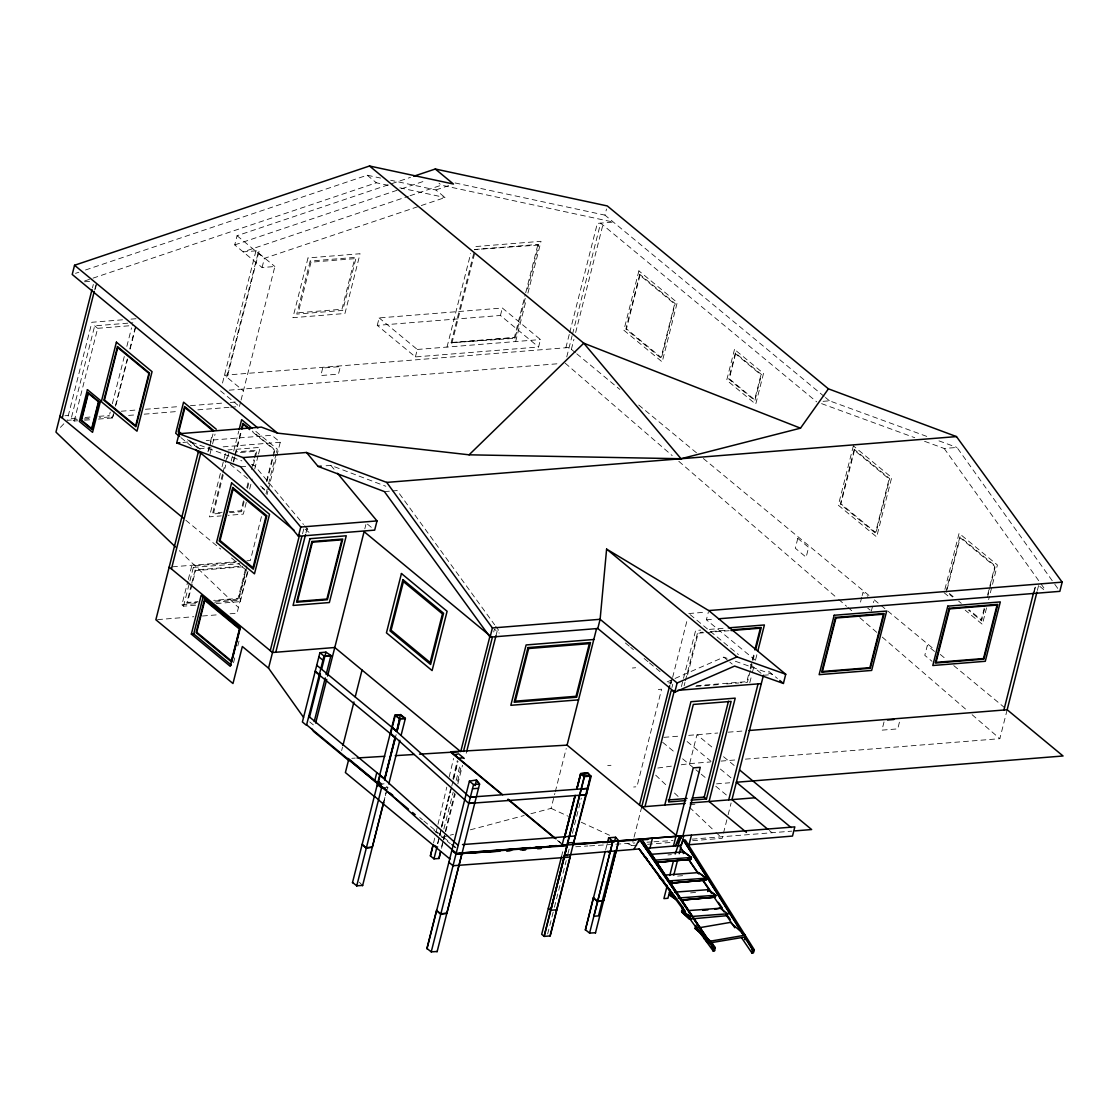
<?xml version="1.0" encoding="UTF-8"?>
<svg xmlns="http://www.w3.org/2000/svg" width="1119" height="1119" viewBox="0 0 1119 1119"><rect width="100%" height="100%" fill="white"/><g stroke="black" fill="none" stroke-linecap="round" stroke-linejoin="round"><path stroke-width="0.75" stroke-dasharray="5 3.75" d="M433.557 842.943L435.557 834.494M435.962 832.802L437.571 826.032M437.963 824.353L446.775 787.161M449.181 777.02L453.587 758.416M437.613 843.642L439.166 837.082M439.543 835.445L441.096 828.899M441.487 827.263L450.16 790.657M452.929 778.95L457.293 760.556M437.795 843.628L439.431 836.928M439.837 835.264L441.473 828.564M441.879 826.885L452.104 785.048M453.727 778.348L457.811 761.619M442.844 841.586L441.613 846.607L436.983 846.971M443.25 839.907L444.886 833.207M445.292 831.543L454.692 793.049M457.545 781.328L461.629 764.585M92.471 287.779L93.325 284.408M94.709 289.639L95.996 284.576M95.311 289.206L97.017 282.45M77.673 420.758L74.204 421.038L71.21 418.562L94.681 325.839L132.825 322.776M74.204 421.038L97.675 328.315L94.681 325.839M113.215 414.603L112.362 417.974L109.368 415.499L110.221 412.128M112.348 403.693L124.293 356.499M126.853 346.372L131.552 327.839M115.341 406.169L127.286 358.961M129.846 348.848L135.819 325.251M114.25 411.792L113.019 416.674L99.409 417.765M115.97 405.008L127.552 359.255M130.126 349.086L136.126 325.363M241.061 400.084L274.868 266.504L262.084 267.525L234.738 244.907L237.06 235.717L410.505 177.348M222.499 383.034L255.943 250.852L274.868 266.504M226.723 377.061L258.181 252.712M207.924 451.726L209.938 443.753M210.344 442.145L212.358 434.172M227.744 374.949L259.216 250.586L243.159 251.887L408.351 196.287M208.666 450.943L209.519 447.558M209.952 445.866L212.96 434.004M210.078 453.782L212.148 445.6M212.568 443.963L215.044 434.144M262.084 267.525L264.406 258.335L445.04 197.545L435.864 189.95L390.643 180.243M195.573 605.211L183.53 606.176L181.893 604.819L187.866 581.237M188.286 579.544L191.699 566.06L238.151 562.325M183.53 606.176L189.503 582.579M189.922 580.901L193.335 567.417L191.699 566.06M191.335 584.929L186.705 603.239L197.07 602.4M191.755 583.265L195.126 569.963L240.025 566.354M220.373 473.449L209.393 516.852L221.268 515.887M222.052 466.777L223.744 460.105M224.164 458.44L225.856 451.754M230.78 407.204L239.438 406.505L240.669 401.623M222.541 474.134L212.456 513.999L222.737 513.173M222.961 472.484L225.073 464.175M225.492 462.511L227.591 454.202M223.213 474.946L213.589 512.964L222.135 512.278M224.877 468.329L225.716 465.014M227.395 458.412L228.64 453.447M231.185 461.014L233.284 452.733M233.703 451.083L238.725 431.235M233.144 461.951L234.417 456.916M234.836 455.237L241.214 430.06M233.675 461.825L234.92 456.916M235.326 455.279L241.536 430.745M243.466 500.836L240.949 510.754L228.975 511.719M246.809 487.618L248.908 479.352M251.411 469.434L253.915 459.517M254.335 457.867L256.013 451.251L237.2 452.761M244.11 501.69L241.592 511.663L229.591 512.628M247.467 488.402L249.159 481.757M253.356 465.154L257.132 450.202L236.571 451.852M246.278 502.431L243.313 514.125L228.052 515.341M249.649 489.087L252.181 479.072M254.712 469.057L258.097 455.713M258.517 454.034L260.209 447.362L227.982 449.95M266.532 481.1L273.162 454.915M273.568 453.279L274.407 450.006L250.992 430.647M266.882 481.729L274.938 449.852L252.251 431.081M245.257 569.907L238.053 598.413L213.659 600.371M246.935 565.794L238.515 599.071L214.33 601.015M247.97 571.277L240.291 601.616L238.669 600.26L246.334 569.921M266.014 493.801L268.098 485.534M268.518 483.884L276.057 454.118M276.477 452.468L277.302 449.153L253.537 429.5M261.454 516.614L250.334 560.549L246.865 560.829M267.007 494.64L267.861 491.269M268.294 489.576L276.421 457.461M276.841 455.769L280.268 442.257L271.833 435.277L206.232 440.55M233.521 662.784L235.661 654.363M237.787 645.929L239.928 637.508M302.536 533.847L303.962 528.154M305.963 532.938L307.235 527.888M377.257 325.377L379.145 317.922L502.333 308.019L540.463 339.561L538.575 347.016L415.401 356.919L377.257 325.377L500.445 315.474L538.575 347.016M364.808 528.825L365.885 524.573M415.401 356.919L417.289 349.464L379.145 317.922M341.645 750.583L342.484 747.226M447.013 347.072L470.693 253.495M525.217 298.325L515.104 338.302L451.125 342.764L474.722 249.509L537.945 244.432L538.701 245.047L526.797 292.045M451.88 343.379L475.043 251.789M500.445 315.474L502.333 308.019M383.677 802.295L386.195 792.322L383.719 802.295M387.426 789.357L387.943 787.3M515.104 338.302L514.348 337.672L525.301 294.381M525.72 292.716L537.945 244.432M515.649 341.547L526.224 299.78M527.916 293.094L541.023 241.298L472.386 246.823M441.669 825.892L451.335 787.72M451.754 786.07L453.013 781.104M453.433 779.453L458.021 761.298M443.851 829.039L453.195 792.112M456.174 780.363L460.413 763.578M493.717 631.997L494.43 629.158L499.242 633.144M565.878 347.757L569.277 334.315M569.697 332.637L597.336 223.408L613.394 222.108L441.39 185.181L438.984 183.18M441.529 848.3L443.25 841.516M443.67 839.823L445.39 833.04M445.824 831.347L455.251 794.07M457.825 783.901L462.539 765.256M466.231 753.255L466.735 751.283M495.983 635.676L497.703 628.892M566.76 356.891L572.117 335.728M572.55 334.049L600.609 223.143L816.688 401.847M824.102 396.378L604.959 215.142L606.512 209.001M571.389 349.352L573.935 339.267M575.642 332.553L602.847 224.989M530.896 813.737L551.08 808.366L554.87 793.399M555.29 791.734L566.242 748.471M561.514 856.622L563.5 848.174M572.396 833.333L581.307 798.085M547.653 933.945L553.989 908.936M554.409 907.271L566.228 860.581M567.892 853.979L569.515 847.601M605.673 849.657L606.96 844.579M670.099 684.031L670.952 680.674M670.924 684.115L672.197 679.065M672.631 677.387L687.094 620.248M627.186 843.376L631.941 845.572L633.634 838.844M634.067 837.152L641.733 806.883M671.932 687.542L672.771 684.199M681.415 686.576L683.094 679.988M683.513 678.338L695.612 630.501L700.774 630.081M684.129 685.723L684.968 682.408M685.387 680.744L697.585 632.585L702.746 632.165M687.598 674.953L698.158 633.2L705.068 632.641M755.395 660.294L706.397 619.772L708.341 612.107M681.261 764.781L689.64 763.62L696.955 734.707L712.929 747.912M748.513 674.967L746.821 681.653L694.997 685.821M750.206 668.295L751.898 661.609M752.318 659.93L754.43 651.58M750.345 670.645L747.408 682.268L740.526 682.828M750.765 668.98L754.975 652.377M749.8 682.702L751.884 674.449M752.304 672.799L753.968 666.211M755.633 659.609L757.311 653.006M692.675 840.677L722.175 838.313L727.714 816.45M728.133 814.758L731.113 802.994M861.742 597.224L860.497 602.148L862.903 604.148M862.162 595.588L862.987 592.301L867.812 596.287M871.337 611.128L873.827 601.267M884.024 721.923L881.94 730.147L897.746 728.875L900.236 719.013M944.898 589.363L959.081 533.287L997.407 564.983L988.636 599.616M947.066 589.559L960.172 537.763L994.819 566.424L986.79 598.161M984.244 608.19L981.293 619.884L969.306 609.967M984.482 609.282L981.545 620.905L968.397 610.037M987.42 597.658L989.112 591.014M989.532 589.349L995.406 566.088L959.92 536.742L946.059 591.559L952.633 596.986M986.552 607.869L982.384 624.36L965.207 610.163M1033.662 592.385L1035.355 585.671M1034.264 591.951L1035.537 586.902M745.408 759.144L999.84 738.68L1007.17 709.754M1037.355 590.44L1038.628 585.405M395.343 737.757L396.168 734.61M60.398 427.402L64.846 422.716M667.162 681.891L673.456 679.135M675.037 678.45L723.825 657.147L727.07 658.308M75.532 273.344L78.848 272.239M85.478 270.001L367.186 175.207L380.586 178.075M84.708 280.939L91.338 278.715M93.003 278.155L376.362 182.789L388.083 185.306M234.738 244.907L399.917 189.321M401.567 188.761L426.353 180.425M410.002 195.741L441.39 185.181M435.864 189.95L448.663 185.642M441.725 837.418L448.467 835.641M450.146 835.194L453.503 834.298M470.33 829.822L524.168 815.513M657.776 768.04L672.869 765.942M667.959 854.944L671.372 854.636M677.61 876.107L682.744 875.645M690.577 892.878L695.71 892.43M538.701 245.047L474.722 249.509M84.596 281.792L90.989 281.289M122.53 319.81L91.898 322.272L67.084 420.366L77.281 419.541M131.035 319.125L137.833 318.579M97.675 328.315L134.084 325.391M452.104 342.442L515.327 337.365M451.125 342.764L514.348 337.672M417.289 349.464L540.463 339.561M229.213 390.167L559.962 363.577M64.944 415.75L68.315 415.485M121.174 411.232L136.77 409.974M145.428 409.288L180.061 406.491M190.454 405.665L223.352 403.022M230.276 402.462L237.2 401.903M71.21 418.562L78.148 418.002M85.086 417.457L92.024 416.897M98.962 416.338L109.368 415.499M84.093 418.996L92.597 418.31M128.601 415.415L135.525 414.869M144.183 414.17L178.816 411.386M197.867 409.848L229.045 407.344M84.61 420.198L91.548 419.653M98.486 419.093L112.362 417.974M182.943 442.425L190.706 441.809L241.872 460.888M199.126 448.775L211.057 447.824M223.171 446.845L280.268 442.257M823.08 401.329L829.473 400.812L927.539 436.69M240.697 466.791L246.907 466.287M326.063 465.77L330.846 465.378L385.845 486.261M384.39 491.591L390.783 491.087M392.377 490.947L397.161 490.57L494.654 624.822M924.574 441.306L944.184 448.467L956.969 447.446L1053.79 582.887M172.466 566.815L236.487 561.668M193.335 567.417L239.788 563.682M242.627 566.829L195.587 570.62L187.53 602.47L197.979 601.63M181.893 604.819L197.378 603.575M214.582 602.19L238.669 600.26M216.219 603.547L240.291 601.616M157.597 619.618L193.839 616.709M202.469 616.009L218.009 614.765M230.094 613.799L237.004 613.24L247.607 571.319L242.236 566.871M688.786 613.534L706.201 612.135M706.397 619.772L715.083 619.073M709.376 629.396L726.567 628.011M711.348 631.466L728.567 630.095M706.802 632.501L729.252 630.696M632.389 668.015L635.662 667.749M668.602 682.898L671.666 682.646M763.438 675.275L772.614 674.533L733.574 660.616M658.336 689.458L661.595 689.206L636.921 786.741L633.648 787.007M695.766 686.423L719.867 684.478M726.749 683.933L738.806 682.968M663.931 737.351L680.45 736.022M688.703 735.365L717.769 733.029M728.175 732.19L743.785 730.931M607.715 765.55L610.988 765.298M379.089 784.223L384.293 783.804L387.468 787.328L383.132 787.678M689.64 763.62L710.551 761.941M721.014 761.102L734.945 759.983M716.51 783.846L729.728 782.782M689.905 804.645L695.011 804.239M692.115 839.152L791.818 831.137M631.941 845.572L637.145 845.153M647.551 844.313L671.848 842.355M575.726 846.761L587.881 845.992M589.629 845.88L634.823 842.985M646.992 842.215L652.195 841.88M653.944 841.768L673.065 840.537M351.814 758.304L355.282 758.095M455.097 182.957L604.959 215.142M399.819 187.824L445.04 197.545M938.981 440.872L956.969 447.446M821.598 403.637L914.755 437.711M251.467 464.469L254.67 465.658L303.515 524.447M551.08 808.366L568.522 816.394M581.209 822.227L609.743 835.361M309.739 721.937L313.376 724.888M825.444 397.483L829.473 400.812M1039.831 586.398L1044.656 590.384M949.318 593.434L953.304 596.735M958.633 601.141L961.305 603.351M944.058 592.664L949.346 597.042M367.186 175.207L376.362 182.789M575.418 352.695L569.137 347.491L224.471 375.215L243.396 390.853M576.775 353.8L619.856 389.44M638.711 405.022L696.605 452.915M703.333 458.482L868.931 595.434M874.317 599.896L934.911 649.999M940.296 654.447L945.681 658.909M953.752 665.595L1004.918 707.907M934.533 651.454L927.301 645.481L924.798 655.342L932.029 661.315M867.729 608.135L870.134 610.121M768.641 671.246L777.411 678.492M237.06 235.717L264.406 258.335M690.129 614.639L738.4 654.559M750.471 664.546L761.2 673.414M723.825 657.147L728.623 661.119M729.812 662.098L732.218 664.085M625.367 642.963L629.382 646.292M630.724 647.397L633.41 649.621M644.138 658.49L648.153 661.819M649.496 662.924L654.867 667.358M656.196 668.477L661.567 672.911M723.573 756.71L734.218 765.508M687.108 741.533L711.055 761.34M720.37 769.047L731.015 777.845M662.644 742.289L675.946 753.297M682.604 758.794L694.577 768.697M695.906 769.802L699.907 773.103M701.235 774.208L706.551 778.6M715.754 786.209L727.182 795.665M769.326 830.522L771.998 832.732M220.513 390.867L239.438 406.505M367.452 524.14L374.683 530.126M260.559 486.052L264.462 489.269M262.084 487.912L264.755 490.122M230.346 464.315L247.523 478.512M305.179 529.147L309.991 533.134M189.601 440.438L200.371 449.348M190.706 441.809L197.923 447.782M187.474 439.571L199.42 449.446M180.942 437.599L191.405 446.257M185.81 520.223L220.737 549.107M231.493 557.989L240.893 565.766M558.689 841.04L561.346 843.236M557.388 840.453L561.388 843.754M419.751 817.569L422.436 819.793M423.793 820.912L450.761 843.236M452.076 844.313L456.118 847.656M433.934 830.186L449.992 843.46M451.321 844.565L455.335 847.88M565.179 363.157L672.197 455.601M678.799 461.308L837.348 598.287M838.663 599.42L846.593 606.274M847.908 607.421L851.881 610.834M859.798 617.688L876.974 632.529M882.262 637.089L966.816 710.145M972.103 714.705L999.84 738.68M655.678 775.159L666.966 785.874M674.491 793.035L679.513 797.791M689.556 807.331L714.649 831.165M715.908 832.354L722.175 838.313M179.292 550.646L238.459 607.491M359.409 882.192L362.57 885.716M330.846 465.378L336.343 471.994M304.634 525.776L310.187 532.462M495.675 626.234L500.808 633.298M1054.797 584.286L1057.833 588.524M944.184 448.467L1039.999 582.495M1041.006 583.908L1046.055 590.958M308.019 257.93L292.898 317.684L344.946 313.502L360.066 253.733L308.019 257.93M310.187 261.021L296.759 314.103L342.764 310.411L356.206 257.314L310.187 261.021M311.012 262.182L298.213 312.76L341.952 309.25L354.751 258.657L311.012 262.182M322.72 368.025L320.817 375.55L338.456 374.124L340.358 366.598L322.72 368.025M638.893 270.854L623.87 330.231L662.196 361.927L677.219 302.55L638.893 270.854M639.732 274.309L625.871 329.126L661.343 358.472L675.219 303.655L639.732 274.309M639.984 275.33L626.458 328.79L661.105 357.437L674.631 303.99L639.984 275.33M734.498 349.408L726.707 380.18L755.731 404.183L763.522 373.41L734.498 349.408M735.351 352.933L728.749 379.047L754.877 400.658L761.479 374.543L735.351 352.933M735.575 353.828L729.266 378.768L754.654 399.763L760.962 374.823L735.575 353.828M797.791 538.379L795.301 548.226L806.142 557.206L808.631 547.345L797.791 538.379M853.363 445.852L838.341 505.228L876.667 536.924L891.689 477.547L853.363 445.852M854.203 449.306L840.341 504.123L875.827 533.469L889.689 478.666L854.203 449.306M854.454 450.342L840.928 503.788L875.576 532.448L889.101 478.988L854.454 450.342"/><path stroke-width="1.5" d="M705.418 936.897L710.579 941.121L710.173 943.359L710.299 941.163M606.61 549.093L600.12 619.297L597.798 628.5L674.813 692.185L734.61 666.071L783.412 683.457L785.734 674.253L708.719 610.568L606.61 549.093L736.945 656.881L785.734 674.253M682.003 849.811L683.975 852.65L680.128 847.027L683.345 839.963L685.346 840.033L754.318 949.835L753.409 952.94L751.912 952.996L752.276 949.318L744.82 937.484M710.411 941.82L710.187 943.317L710.579 941.121L710.089 943.583L713.069 947.373L713.125 950.856L714.593 950.716L715.181 947.695L712.341 943.499L706.383 941.569L708.9 943.317M710.173 943.359L710.313 942.198M707.712 941.555L704.159 938.505L710.131 943.569L710.271 942.562M710.131 943.569L710.243 942.855L715.181 947.695L713.125 950.856L639.117 848.943L564.326 855.224L567.487 855.573M715.181 947.695L713.069 947.373L712.341 943.499L710.201 942.939M701.305 932.798L699.249 930.043L695.081 928.462L709.684 941.275L744.974 935.204L745.548 937.666L745.072 939.554L744.974 935.204L730.399 922.392L695.081 928.462L695.85 925.441L697.557 927.749M586.37 794.854L590.496 776.138L587.685 772.921L580.607 773.495L576.761 788.671M683.345 853.573L683.779 851.881L691.304 857.448L690.941 859.294L656.601 862.427L690.927 859.392L691.374 857.434L683.779 851.881L650.139 854.384M669.721 883.087L705.781 879.996L706.159 878.149L698.564 872.582L664.938 875.086M707.74 891.521L708.117 889.661L674.491 892.165M678.142 898.025L715.754 895.228L715.279 897.074L680.939 900.208L715.265 897.186L715.712 895.228L708.117 889.661L707.684 891.367M316.747 665.232L396.993 731.476L400.294 714.817L395.329 715.251L390.615 733.896L395.343 737.757L384.656 779.999M430.479 855.951L433.165 844.635L430.325 855.853L433.976 858.86L438.956 858.469L440.48 851.685M454.538 754.402L458.524 758.178M688.269 910.6L720.216 908.222L714.901 909.229M556.814 909.789L550.814 910.279L584.44 776.726L580.775 773.802L576.9 788.923L580.775 773.802L587.685 772.921L590.552 775.901L550.058 935.946M593.406 897.578L585.405 929.763L589.587 933.106L595.518 932.728M413.806 176.229L435.291 169.011L453.461 184.034L369.508 166.004L74.539 265.259L72.217 274.463L257.888 428.017M92.038 289.471L55.95 432.102L175.515 547.009M62.23 418.002L94.29 291.332M337.448 473.309L377.005 520.922L374.683 530.126L298.423 536.253L240.697 466.791L176.718 442.928L179.054 433.738L261.384 427.108L277.512 433.123L469.085 454.818L681.023 458.734L800.491 428.171L828.424 388.839L956.479 436.592L1062.169 582.146L1059.847 591.35L718.566 618.793M171.445 568.928L200.749 453.097M239.144 429.584L241.648 419.667L252.209 428.409M241.634 428.381L242.907 423.36L249.579 428.871M241.956 429.109L243.201 424.199L249.691 429.57M191.349 634.137L201.154 595.378L240.095 627.591L230.29 666.351L191.349 634.137L193.727 633.955L231.325 665.05M193.727 633.955L203.112 596.875M298.423 536.253L300.745 527.049L243.019 457.587L179.054 433.738M270.252 650.657L299.57 534.826M303.543 717.363L268.546 668.169L301.808 536.686M275.778 652.251L305.543 534.616M319.922 652.671L302.396 721.965L306.48 725.336L324.006 656.042L319.922 652.671L325.937 652.139L330.944 655.482L326.119 674.533M309.376 717.587L320.426 673.96M321.699 668.924L325.937 652.139M314.229 721.531L325.265 677.89M315.67 723.028L326.72 679.387M327.559 676.03L364.095 531.665L492.276 637.676L463.476 751.478M342.918 745.548L353.954 701.921M355.227 696.885L362.024 670.029M376.809 772.586L374.655 781.076L382.362 787.37L377.551 783.552M352.457 882.751L394.895 715.027L399.707 718.818L405.358 718.51L401.106 735.281M377.453 785.888L380.124 775.327L308.746 716.37M356.653 886.22L381.761 787.035M390.181 733.672L395.343 737.757L384.642 778.698L394.993 737.463L315.152 671.554M362.57 885.716L383.677 802.295M388.797 783.943L399.833 740.316M490.038 635.816L460.72 751.66L334.777 647.509L272.504 652.517L169.193 567.081M433.976 858.86L436.983 846.971L434.438 845.418M597.798 628.5L490.08 637.159L492.402 627.969L386.712 482.401L306.494 452.482L243.019 457.587M438.956 858.469L440.676 851.685M466.735 751.283L495.983 635.676M426.968 948.828L469.407 781.132L476.512 779.971L479.561 784.125L437.081 951.793M437.151 951.5L431.235 951.863L473.561 784.573L469.407 781.132M475.085 785.608L476.512 779.971M676.324 835.487L567.081 745.142L596.567 628.584M561.99 845.558L564.144 837.082M575.054 795.413L564.382 837.599L575.18 795.637M564.703 837.348L575.278 795.539M561.514 856.622L541.694 934.309L544.212 936.393L550.212 935.904L570.158 857.028L563.696 857.56M590.496 776.138L580.775 773.802L584.216 776.642L544.058 936.267M544.212 936.393L567.277 845.251M585.335 930.057L605.253 851.307M607.393 842.887L608.666 837.809L615.618 837.25L618.779 840.775L603.631 900.627L597.574 901.55L593.42 898.109M589.587 933.106L612.834 841.25L608.666 837.809M612.82 841.502L593.909 916.237L598.511 915.874L614.932 850.972M614.471 841.796L615.618 837.25M595.434 933.022L618.779 840.775L612.834 841.25M639.481 805.023L669.68 685.709M644.992 806.617L674.351 690.619L671.078 690.885L641.733 806.883L685.22 803.386M674.813 692.185L677.135 682.996L736.945 656.881M649.971 848.034L652.433 838.327M664.784 805.023L690.927 701.711L735.211 698.144L709.068 801.47L746.415 832.368M673.47 846.062L693.248 767.872L700.27 767.312L682.926 835.851L572.145 844.397M667.26 885.381L663.917 898.599L667.931 898.277L670.029 890.011M669.763 875.464L673.526 860.609M675.205 853.993L681.317 836.005L680.156 839.096M671.274 885.059L672.113 881.744M673.792 875.142L677.554 860.273M679.219 853.657L680.898 847.055M691.444 835.18L689.024 844.747L792.504 836.061L794.826 826.871L456.02 853.881L451.866 850.44M685.835 800.589L668.644 801.973L693.332 704.438L731.141 701.403L706.453 798.938L704.215 797.078L728.469 701.221M691.948 916.461L727.854 913.789L727.392 915.636L689.22 919.119L681.989 912.237L682.478 907.411L685.401 911.37M754.863 649.915L760.347 628.193L730.987 630.557M755.815 649.048L761.284 627.465L732.008 629.815M757.731 651.356L764.403 624.962L728.287 627.871M705.781 879.996L706.201 878.149L668.589 880.947M728.707 799.889L758.053 683.891M763.438 675.275L731.966 799.623L767.998 829.417M1003.897 710.019L1033.662 592.385M791.119 827.556L736.344 782.251L1063.05 755.982L1007.17 709.754L1036.935 592.119M362.094 844.663L366.249 848.104L372.319 847.195L383.719 802.295M436.606 910.74L440.76 914.181L446.831 913.272L462.021 853.419L499.885 851.223M573.152 844.691L591.224 776.068L584.216 776.642M396.993 731.476L400.224 719.223L395.329 715.251L400.294 714.817L405.358 718.51L399.777 718.58L396.602 731.127L392.209 727.574L470.26 797.651M638.543 842.103L639.495 839.362L714.398 948.478L713.125 950.856M633.872 849.391L639.495 839.362L713.069 947.373L641.579 839.194M741.673 937.876L751.912 952.996L753.507 950.535L745.086 937.274M751.912 952.996L754.318 949.835L752.276 949.318M469.085 454.818L583.768 343.197L800.491 428.171M744.597 937.079L710.285 942.841M454.468 754.71L458.888 753.856M575.46 835.963L462.483 844.579M705.739 879.996L669.68 883.283L705.711 880.107M702.774 910.334L707.977 909.859M645.719 856.902L644.53 857.014L647.411 858.916M656.643 862.231L690.982 859.294M680.995 900.012L715.321 897.088M646.866 848.3L681.317 845.404L683.737 835.809L675.946 836.285M330.944 655.482L324.006 656.042L330.79 656.084M176.718 442.928L179.837 442.676M306.494 452.482L318.062 466.399L321.265 466.147M386.712 482.401L956.479 436.592M300.745 527.049L377.005 520.922M492.402 627.969L600.12 619.297L677.135 682.996M708.719 610.568L1062.169 582.146M593.811 639.495L526.112 644.95L510.837 705.306L578.537 699.865M677.764 690.339L761.326 683.625M748.989 730.511L1007.17 709.754M887.591 720.035L893.913 719.517M458.636 758.262L463.154 757.801M381.691 787.79L377.355 784.363L382.516 788.447M581.097 788.965L587.993 788.419M579.488 795.287L586.328 794.742M668.127 799.987L687.024 798.462M692.185 798.043L704.215 797.078M690.982 800.183L706.453 798.938M690.325 802.98L755.101 797.763M366.361 847.67L372.319 847.195M795.133 830.871L811.639 829.543L739.533 769.914M440.872 913.747L446.831 913.272M597.686 901.117L603.631 900.627M451.992 849.936L456.16 853.377L530.588 847.601M535.791 847.209L540.981 846.803M549.639 846.132L556.563 845.6M563.486 845.069L566.941 844.803M473.561 784.573L479.561 784.125L476.358 780.572M472.512 788.755L478.498 788.308M587.377 788.461L470.386 797.12L476.386 796.686M468.903 803.008L474.89 802.561M585.783 794.784L468.791 803.442L390.741 733.365M462.147 852.944L566.857 845.209M567.165 845.67L456.02 853.881L495.955 851.307M564.172 857.518L453.027 865.728L448.873 862.287M655.496 860.119L691.416 857.448M572.956 844.481L592.077 843.25M602.498 842.593L607.715 842.257M362.64 885.423L356.709 885.786L352.527 882.457M348.345 758.514L347.352 758.57L408.519 809.163M357.031 757.983L384.796 756.29M395.217 755.647L414.31 754.486M419.513 754.164L458.706 751.772M567.445 842.915L573.697 842.537M506.375 850.678L511.579 850.356M520.251 849.825L525.468 849.503M537.61 848.761L541.092 848.552M506.781 850.818L510.222 850.622M522.265 849.922L525.706 849.727M567.081 745.142L450.775 751.786L502.725 794.756M573.18 843.74L614.807 841.362M618.275 841.166L635.62 840.173M642.558 839.782L647.761 839.474M710.089 943.583L712.341 943.499M435.291 169.011L607.281 205.938L828.424 388.839M318.062 466.399L384.39 491.591L490.08 637.159M681.541 911.104L690.241 916.587L689.066 916.671L681.541 911.104L688.325 915.314M669.442 892.542L673.792 895.284M659.315 877.716L663.637 880.583M676.072 899.564L668.868 894.794L670.057 894.696L676.268 899.55M698.564 872.582L706.089 878.163M708.117 889.661L715.642 895.242M720.216 908.222L727.742 913.803M384.572 778.642L380.124 775.327L458.175 845.418M431.235 951.863L426.926 948.436L436.592 910.209L440.76 914.181M400.42 714.495L405.358 718.51M695.081 928.462L701.543 933.736M318.859 656.853L322.957 660.238M315.264 671.106L319.349 674.491M306.606 724.846L377.984 783.818M369.508 166.004L583.768 343.197L681.023 458.734M779.803 680.478L783.412 683.457M74.539 265.259L277.512 433.123M216.289 429.234L183.572 402.183L175.711 433.263L179.627 436.508M213.813 430.619L184.621 406.477L178.187 431.892L180.844 434.088M213.169 430.969L184.887 407.582L178.83 431.528L181.516 433.752M294.227 530.406L198.511 451.251L155.863 619.758L232.976 683.527L242.347 646.502L268.546 668.169M195.335 449.502L199.266 452.747M681.989 912.237L689.724 918.629M607.757 851.377L609.827 853.098M59.992 416.156L183.124 517.999M459.685 754.696L464.259 758.472M508.054 799.162L556.017 838.83M450.761 752.248L501.41 794.14M508.082 799.665L554.73 838.243M548.31 908.194L550.814 910.279M377.005 782.223L348.848 758.934L345.393 772.558L374.893 796.952M383.369 787.482L386.069 789.72M390.111 793.049L392.797 795.287M412.533 812.478L415.205 814.688M348.862 760.626L313.544 731.42L311.544 728.609M374.347 796.21L378.516 799.651M378.921 800.281L450.006 859.07M378.558 781.524L381.817 784.293M378.124 783.272L456.16 853.349M593.518 897.676L597.574 901.55M362.192 844.244L366.249 848.104M682.954 907.397L639.117 848.943L676.282 899.061M688.171 914.363L690.255 917.146M689.248 916.559L691.094 919.035M711.516 946.576L714.593 950.716M687.905 858.329L698.732 873.953M702.662 879.632L711.516 892.416M718.398 902.362L722.328 908.055M728.231 916.573L730.203 919.412M687.877 858.469L697.655 872.904M702.55 880.121L711.348 893.116M714.286 897.452L724.063 911.887M726.021 914.769L734.819 927.763M643.593 842.159L706.285 937.792M743.226 934.323L683.345 839.963L742.96 934.533M744.974 935.204L745.072 939.554M87.422 389.678L79.379 421.443L92.555 432.34L100.598 400.574L87.422 389.678M88.135 392.629L81.086 420.492L91.842 429.388L98.892 401.525L88.135 392.629M88.317 393.384L81.519 420.24L91.66 428.633L98.458 401.763L88.317 393.384M116.404 342.162L101.339 401.693L136.994 431.193L152.058 371.662L116.404 342.162M117.481 346.582L103.885 400.28L135.931 426.773L149.512 373.075L117.481 346.582M117.719 347.589L104.473 399.945L135.679 425.766L148.925 373.396L117.719 347.589M231.591 482.918L216.526 542.449L254.475 573.837L269.539 514.306L231.591 482.918M232.71 487.52L219.184 540.967L253.356 569.235L266.882 515.789L232.71 487.52M204.539 599.336L196.119 632.613L231.661 662.014L240.081 628.724L204.539 599.336M204.805 600.413L196.748 632.263L231.409 660.937L239.466 629.074L204.805 600.413M233.074 489.045L220.051 540.491L252.992 567.725L266 516.279L233.074 489.045M309.949 538.701L293.052 605.449L329.364 602.54L346.261 535.777L309.949 538.701M311.921 541.498L296.549 602.204L327.391 599.728L342.75 539.022L311.921 541.498M312.411 542.197L297.43 601.393L326.902 599.029L341.868 539.834L312.411 542.197M401.441 573.529L386.447 632.836L432.102 670.589L447.11 611.282L401.441 573.529M402.924 579.614L389.958 630.878L430.619 664.504L443.586 613.24L402.924 579.614M403.413 581.614L391.104 630.235L430.144 662.504L442.439 613.883L403.413 581.614M527.972 647.579L514.139 702.256L576.677 697.235L590.524 642.544L527.972 647.579M528.63 648.53L515.313 701.165L576.019 696.284L589.335 643.649L528.63 648.53M834.173 615.268L819.136 674.659L871.659 670.435L886.682 611.044L834.173 615.268M835.529 617.394L821.668 672.211L870.288 668.295L884.164 613.492L835.529 617.394M835.935 618.024L822.409 671.484L869.883 667.665L883.409 614.219L835.935 618.024M947.807 606.134L932.784 665.511L985.293 661.287L1000.316 601.91L947.807 606.134M949.178 608.26L935.302 663.077L983.923 659.161L997.798 604.358L949.178 608.26M949.583 608.89L936.043 662.35L983.517 658.531L997.043 605.071L949.583 608.89M679.415 836.159L675.386 845.894L680.911 838.075L679.415 836.159"/></g></svg>
